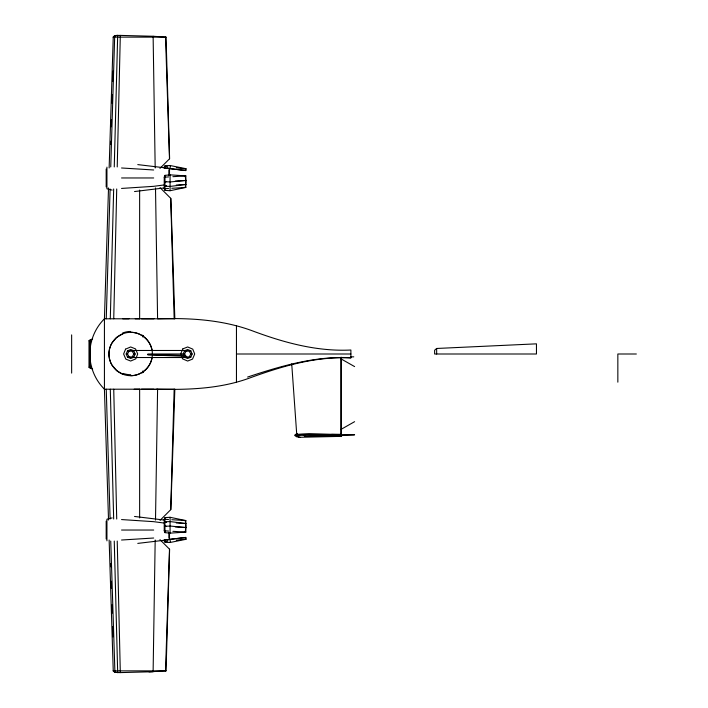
<?xml version="1.0" encoding="UTF-8"?>
<svg xmlns="http://www.w3.org/2000/svg" width="708" height="708" viewBox="0 0 708 708"><rect width="100%" height="100%" fill="white"/><g stroke="black" fill="none" stroke-linecap="round" stroke-linejoin="round"><path stroke-width="1.06" d="M331.592 434.385L341.106 434.358L341.106 357.301L341.106 435.615L306.493 436.093L302.201 435.27L296.794 435.27L291.723 363.841M117.227 166.946L120.316 35.4L153.123 36.267L155.185 167.973M155.185 540.027L153.114 671.733L120.316 672.6L117.227 541.054M155.503 520.053L157.592 389.205M113.74 318.795L116.723 188.974M110.298 318.795L113.678 188.974M114.254 166.946L117.634 37.135L117.749 35.435L120.316 35.4M170.708 509.698L174.168 389.205M106.253 318.795L110.103 188.974M110.749 166.946L114.705 35.763C122.528 35.347 114.103 34.604 113.245 37.117L109.138 167.973M108.519 187.947L104.43 318.795L104.43 389.205L108.519 520.053M110.713 144.282L110.811 141.193M111.253 126.767L111.466 119.555M111.97 103.067L112.218 94.828M112.625 81.438L112.944 71.127M165.53 670.865L169.495 549.169M149.007 671.839L166.044 670.865L169.61 549.284L159.955 539.629M164.238 530.805L164.238 519.265L164.973 517.619L170.07 517.291L185.841 520.566L185.841 532.106L170.07 533.142L164.973 532.646L164.238 530.805L168.566 531.071M164.973 532.646L164.973 517.619M170.07 533.142L170.07 517.291M185.292 532.142L185.832 526.133L185.292 520.451M164.238 188.735L164.238 177.195L164.973 175.354L170.07 174.858L185.841 175.894L185.841 187.434L170.07 190.709L164.973 190.381L164.238 188.735L168.566 188.478M164.973 190.381L164.973 175.354M170.07 190.709L170.07 174.858M185.292 187.549L185.832 181.868L185.292 175.858M164.238 167.955L164.433 166.389L165.283 165.583L170.398 165.583L185.832 168.663L185.841 170.566L164.238 167.955L185.841 170.566M164.973 168.15L165.283 165.583M170.07 168.318L170.398 165.583M152.255 356.062C151.468 366.903 141.476 375.877 130.661 375.691M185.292 170.486L185.832 168.663M304.59 436.11L341.106 435.615L354.611 434.8L301.767 434.039L298.334 434.287L296.776 434.862L296.625 435.677L295.024 435.27M126.183 354L127.493 350.832L130.661 349.522L133.83 350.832L135.139 354L133.83 357.168L130.661 358.478L127.493 357.168L126.183 354L127.475 354L129.086 356.77L133.83 357.168M184.496 350.832L183.186 354L184.496 357.168L187.664 358.478L190.833 357.168L192.142 354L190.833 350.832L187.664 349.522L184.496 350.832L186 351.292L190.833 350.832M127.475 354L128.989 351.292L133.83 350.832M132.325 356.708L133.839 354L132.228 351.23M186 351.292L184.487 354L186.098 356.77L190.833 357.168M189.328 356.708L190.841 354L189.231 351.23M185.832 539.337L185.841 537.434L164.238 540.045L164.433 541.611L165.283 542.417L170.398 542.417L185.832 539.337L185.292 537.514M296.794 435.27L298.334 435.845L296.625 435.677C295.351 434.349 298.068 433.163 296.625 433.721L295.024 434.871L295.024 435.659L296.625 436.792L300.165 437.279L341.53 436.358L341.106 434.163M159.955 168.371L169.61 158.716L166.044 37.135L153.114 36.267M160.035 520.362L170.849 509.556L174.841 389.205L104.43 389.205A49.79 49.79 0 0 1 104.43 318.795L174.841 318.795L170.849 198.444L160.035 187.638M436.659 348.469L434.624 350.239L434.624 354L536.46 354L536.46 343.84L436.659 348.469L436.659 354M92.668 369.142L88.996 367.24L88.996 340.76L92.668 338.858M113.245 37.117L114.917 35.763L113.97 37.135L113.245 37.117L166.044 37.135M341.106 429.34L354.611 421.676M296.537 433.854L297.944 434.42M88.996 340.76L91.934 339.459M91.624 341.344L89.65 342.221L89.65 365.779L91.624 366.656M296.776 434.862L309.015 434.022L341.106 434.517L341.53 435.27M122.856 333.76L116.484 337.583L111.891 343.088A20.355 18.789 -89.5 0 0 111.846 364.947L116.864 370.744L122.856 374.24M247.605 377.054C280.952 366.018 315.326 355.867 350.885 357.726M158.132 318.795C190.532 317.812 223.454 319.75 254.022 331.45C285.014 342.92 317.538 351.672 350.885 350.017L350.885 357.965C316.237 356.124 282.722 366.027 250.526 377.691C220.347 388.993 187.886 389.931 156.052 389.205M164.238 540.045L185.841 537.434M127.493 357.168L129.086 356.77M184.496 357.168L186.098 356.77M112.156 517.911L106.935 519.212L106.935 540.868M164.229 187.939L134.529 191.541M164.229 184.93L153.68 186.328L121.546 188.434M142.6 371.895L143.476 371.78M142.6 372.408L143.476 372.293M165.283 540.133L137.777 543.39M167.389 539.868L169.504 539.602L169.504 534.009M164.433 541.611L167.672 541.222M176.31 540.177L186.036 539.009M153.68 538.018L121.546 540.018M296.625 435.128L298.395 435.057M164.238 177.195L168.566 176.929M172.885 176.673L185.841 175.894M166.592 181.62L164.433 181.744L170.398 181.921L186.036 180.443L175.23 181.098M166.592 185.629L164.433 185.753L165.283 186.292L170.398 186.39L186.036 184.452L176.31 185.036M171.805 188.284L185.841 187.434M110.749 541.054L114.917 672.237L113.245 670.883L113.97 670.865L114.917 672.237L117.979 672.565L114.705 672.237L113.245 670.883L109.138 540.027M350.513 356.894L353.77 356.841M113.245 670.883L166.044 670.865M121.546 177.965L153.68 177.965M135.246 318.795L139.405 318.786M122.749 318.795L128.998 318.795M141.485 318.786L153.972 318.795M130.661 350.478L187.664 350.478M133.839 354L135.139 354M184.717 354L147.883 354L147.883 354.876L185.806 356.319M190.841 354L192.142 354M236.454 354L350.885 354M636.359 354L617.845 354L617.845 382.17M130.661 357.522L187.664 357.522M141.485 389.214L153.972 389.205M134.201 389.205L139.405 389.214M121.546 530.035L153.68 530.035M120.316 672.6L117.749 672.565L117.634 670.865L114.254 541.054M130.661 332.309C142.211 332.07 152.662 342.371 152.353 354M185.806 355.451L147.883 354.549M121.546 167.982L153.68 169.982M121.546 519.566L153.68 521.672L164.229 523.07M164.238 519.265L168.566 519.522M171.805 519.716L185.841 520.566M166.592 522.371L164.433 522.247L165.283 521.707L170.398 521.61L186.036 523.548L176.31 522.964M166.592 526.38L164.433 526.256L170.398 526.079L186.036 527.557L175.23 526.902M172.885 531.327L185.841 532.106M134.529 516.459L164.229 520.061M137.777 164.61L165.283 167.867M164.433 166.389L167.672 166.778M176.31 167.823L186.036 168.991M167.389 168.132L169.504 168.398L169.504 173.991M142.6 335.592L143.476 335.707M142.6 336.105L143.476 336.22M298.395 437.004L300.165 437.279M112.156 190.089L106.935 188.788L106.935 167.132M127.493 350.832L128.989 351.292M88.996 367.24L91.934 368.541M341.106 358.929L354.611 366.594M170.07 539.682L170.398 542.417M164.973 539.85L165.283 542.417M169.495 158.831L165.53 37.135M174.168 318.795L170.708 198.302M110.713 563.718L110.811 566.807M111.253 581.233L111.466 588.445M111.97 604.933L112.218 613.172M112.625 626.562L112.944 636.873M106.253 389.205L110.103 519.026M110.298 389.205L113.678 519.026M113.74 389.205L116.723 519.026M155.503 187.947L157.592 318.795M341.106 434.517L341.106 435.615M236.454 326.043L236.454 381.957M168.867 169.849L168.867 175.593M168.867 532.407L168.867 538.151M142.6 335.149L142.6 336.911M142.6 371.089L142.6 372.851M139.635 190.063L139.635 318.795M139.635 389.205L139.635 517.937M106.182 169.026L106.182 186.894M106.182 521.106L106.182 538.974M89.987 339.999L89.987 368.001M71.641 334.893L71.641 373.107M152.043 357.655A21.691 21.691 0 0 1 118.767 372.142A21.691 21.691 0 0 1 118.767 335.858A21.691 21.691 0 0 1 152.043 350.345M130.679 374.709A20.382 17.921 -2.3 0 1 123.227 373.435M122.537 333.087A20.337 19.656 16.7 0 1 130.644 331.459M125.564 349.141L123.617 354L125.803 359.098L130.661 361.045L135.759 358.859L137.697 354L135.52 348.902L130.661 346.955L125.564 349.141M182.806 348.902L180.62 354L182.567 358.859L187.664 361.045L192.523 359.098L194.709 354L192.762 349.141L187.664 346.955L182.806 348.902"/></g></svg>
